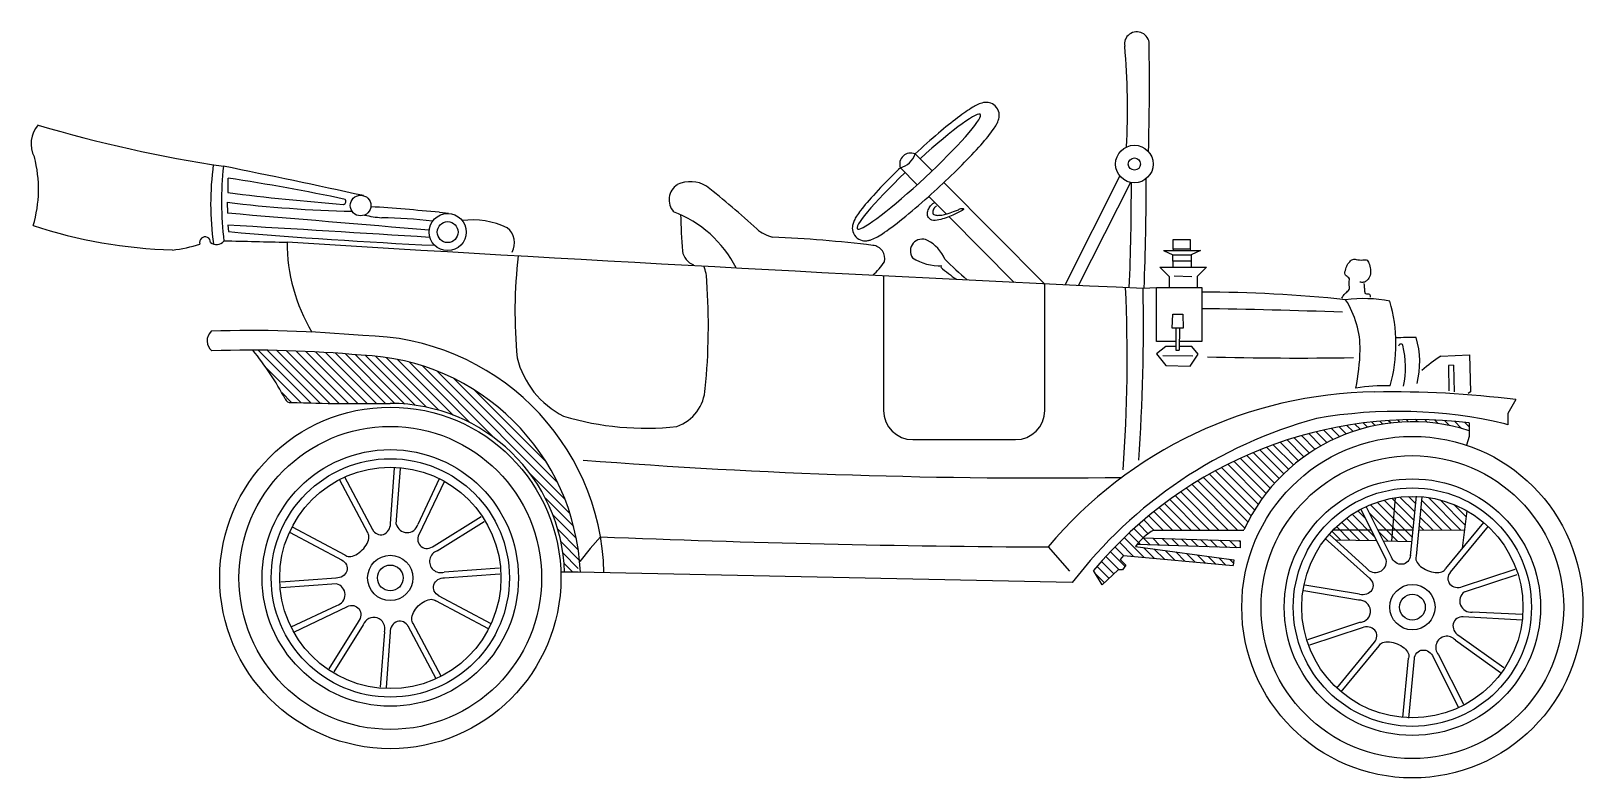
# Model space of a CAD drawing. Header units: millimetres. Extents: x -780 to 2591, y -63 to 1557.
import ezdxf

# ---------------------------------------------------------------- set-up
doc = ezdxf.new("R2010")
doc.units = ezdxf.units.MM
doc.layers.add('ceco.net 97', color=7, linetype='Continuous')
pattern_1 = [(135, (-4142.147, -4595.265), (-10.102788, -10.102788), [])]

msp = doc.modelspace()

# ---------------------------------------------------------------- hatches: boundary and pattern name
at = {"layer": 'ceco.net 97'}
h = msp.add_hatch(dxfattribs=at)
h.set_pattern_fill('ANSI31', color=256, scale=114.3, angle=90, style=0)
h.set_pattern_definition(pattern_1)
h.paths.add_polyline_path([(0, 749.3, -0.404743), (378.5, 382.9), (408.3, 382.9), (408.3, 402.7), (411.4, 406.5, 0.377433), (-63.3, 853.9, 0.022736), (-298.5, 864.7, -0.046655), (-228.4, 759.3, 0.388658), (-215.6, 751.4, 0.010764)])
h = msp.add_hatch(dxfattribs=at)
h.set_pattern_fill('ANSI31', color=256, scale=114.3, angle=90, style=0)
h.set_pattern_definition(pattern_1)
h.paths.add_polyline_path([(2343.7, 690.1), (2343.7, 707.1, 0.255175), (1527.7, 386.4), (1546.5, 355.3), (1581.4, 388.1), (1590.5, 388.1), (1598.1, 398.3), (1585.5, 410.9), (1592.6, 419.5), (1830.8, 397.2), (1832.2, 409.9), (1618.5, 438.7, -0.102909), (1658.5, 474.6), (1854.4, 474.6, -0.380188)])
h = msp.add_hatch(dxfattribs=at)
h.set_pattern_fill('ANSI31', color=256, scale=114.3, angle=90, style=0)
h.set_pattern_definition(pattern_1)
h.paths.add_polyline_path([(2130.9, 475.1), (2048.6, 475.3, 0.014045), (2039.4, 465.4), (2052.6, 453.5), (2142.7, 451.6)])
h.paths.add_polyline_path([(2108.3, 519.8, 0.077894), (2048.6, 475.3), (2130.9, 475.1)])
h.paths.add_polyline_path([(2183.2, 544.6, 0.06936), (2119.7, 525.4), (2145.1, 475.1), (2177.3, 475)])
h.paths.add_polyline_path([(2177.3, 475), (2145.1, 475.1), (2157.1, 451.3), (2175.3, 450.9)])
h.paths.add_polyline_path([(2221.2, 474.8), (2177.3, 475), (2175.3, 450.9), (2218.8, 450)])
h.paths.add_polyline_path([(2228.1, 547.4, 0.04693), (2183.2, 544.6), (2177.3, 475), (2221.2, 474.8)])
h.paths.add_polyline_path([(2338.7, 516.3, 0.107853), (2240.8, 546.6), (2233.9, 474.8), (2333.6, 474.4)])
h = msp.add_hatch(dxfattribs=at)
h.set_pattern_fill('ANSI31', color=256, scale=114.3, angle=90, style=0)
h.set_pattern_definition(pattern_1)
h.paths.add_polyline_path([(1635.1, 457.3, 0.036039), (1622.1, 443.4), (1846, 435.7), (1846.1, 451.3)])

# ---------------------------------------------------------------- linework, layer by layer
for p, q in [((1140.2, 1291), (1177, 1253.9)), ((1108, 1260.7), (1144.6, 1223.8)), ((-352.6, 1238.3), (-352.6, 1206.8)), ((1202.3, 1228.5), (1421, 1008.5)), ((1584.3, 1241.7), (1466.1, 1007.2)), ((1607.8, 1229), (1495.2, 1005.8)), ((-354.4, 1185.8), (-353.9, 1162)), ((1169.7, 1198.6), (1207.6, 1160.4)), ((106.5, 1164.2), (126.7, 1162.4)), ((1213.7, 1154.2), (1355.3, 1011.8)), ((-353.3, 1136.4), (-351.7, 1122.2)), ((1679.6, 1080.9), (1760, 1081.3)), ((1679.6, 1080.9), (1700, 1071.7)), ((1700.9, 1084.2), (1700.6, 1081)), ((1737.9, 1084.2), (1738.3, 1081.2)), ((1760, 1081.3), (1739.6, 1071.7)), ((1700, 1057.8), (1700.1, 1045.1)), ((1739.6, 1057.8), (1739.7, 1045.1)), ((1071.6, 1026.8), (1071.6, 734.2)), ((1671.5, 1045.1), (1773.1, 1045.1)), ((1671.5, 1045.1), (1691.9, 1024.7)), ((1691.9, 1024.7), (1691.9, 1000.8)), ((1703, 1026), (1741.2, 1024.8)), ((1773.1, 1045.1), (1752.7, 1024.7)), ((1752.7, 1024.7), (1752.7, 1000.8)), ((1421.6, 734.2), (1421.6, 1008.5)), ((1635.3, 999.2), (1664.6, 1000.8)), ((1706.1, 864.6), (1713.7, 865)), ((2445.1, 757.5), (2427.8, 727.4)), ((2427.8, 727.4), (2427.8, 702.7)), ((2343.7, 677.8), (2337.6, 658.7)), ((2343.7, 707.1), (2343.7, 677.8)), ((2427.8, 702.7), (2421.1, 705.2)), ((1135.1, 670.7), (1358.1, 670.7)), ((0.2, 488.5), (9.2, 608.7)), ((12.9, 487.6), (21.8, 607.8)), ((-110.7, 583.8), (-49.9, 469.5)), ((-99.4, 589.8), (-38.7, 475.5)), ((106.4, 586), (59.6, 486.8)), ((117.8, 580.5), (61.7, 463.9)), ((2183.2, 544.6), (2175.3, 450.9)), ((2228.2, 547.7), (2215.8, 418.9)), ((2240.8, 546.6), (2228.5, 417.6)), ((2163.5, 410.3), (2108.3, 519.8)), ((2174.9, 416), (2119.7, 525.4)), ((2338.7, 516.3), (2328.8, 435.2)), ((-213.2, 481.3), (-98.9, 420.5)), ((95.2, 440.2), (197.4, 504.2)), ((101.9, 429.4), (204.1, 493.4)), ((1658.5, 474.6), (1854.4, 474.6)), ((2048.6, 475.3), (2130.9, 475.1)), ((2145.1, 475.1), (2221.2, 474.8)), ((2233.9, 474.8), (2333.6, 474.4)), ((2374.9, 491.1), (2292.5, 391.1)), ((2384.6, 483), (2302.4, 383.1)), ((-219.2, 470), (-104.9, 409.3)), ((456.4, 459.9), (434.1, 434.4)), ((1618.5, 438.7), (1832.2, 409.9)), ((1846, 435.7), (1622.1, 443.4)), ((1635.1, 457.3), (1846.1, 451.3)), ((1846.1, 451.3), (1846, 435.7)), ((2031.1, 455.9), (2127.6, 369.7)), ((2039.5, 465.4), (2120.7, 391.7)), ((2052.6, 453.5), (2142.7, 451.6)), ((2157.1, 451.3), (2218.8, 450)), ((434.1, 434.4), (411.4, 406.5)), ((1429, 437.9), (1475.6, 385.1)), ((1592.6, 419.5), (1585.5, 410.9)), ((1585.5, 410.9), (1598.1, 398.3)), ((1592.6, 419.5), (1830.8, 397.2)), ((1832.2, 409.9), (1830.8, 397.2)), ((117, 383.5), (237.2, 392.4)), ((117.9, 370.8), (238.1, 379.7)), ((408.3, 382.9), (370.4, 382.9)), ((1481.6, 360.5), (408.3, 382.9)), ((1546.5, 355.3), (1527.7, 386.4)), ((1581.4, 388.1), (1546.5, 355.3)), ((1590.5, 388.1), (1581.4, 388.1)), ((1598.1, 398.3), (1590.5, 388.1)), ((2329.3, 352.1), (2443.8, 389.9)), ((2333.3, 340.1), (2447.7, 377.9)), ((-117.9, 370.4), (-238.1, 361.4)), ((-117, 357.7), (-237.2, 348.8)), ((2103.6, 322.5), (1984.7, 342.4)), ((2105.7, 335), (1986.8, 354.9)), ((-215.4, 264.2), (-116.2, 311)), ((-209.9, 252.8), (-93.3, 308.9)), ((213.2, 259.9), (98.9, 320.7)), ((219.2, 271.1), (104.9, 331.9)), ((-69.6, 275.4), (-133.6, 173.2)), ((110.7, 157.4), (49.9, 271.7)), ((2107.3, 274.3), (1992.8, 236.4)), ((2459.3, 278.7), (2330, 285.9)), ((2460, 291.4), (2350.5, 296.6)), ((-58.8, 268.6), (-122.8, 166.5)), ((-12.9, 253.6), (-21.8, 133.4)), ((-0.2, 252.7), (-9.2, 132.5)), ((99.4, 151.4), (38.7, 265.7)), ((2111.2, 262.2), (1996.8, 224.4)), ((2321, 245.9), (2419.2, 176)), ((2055.9, 131.3), (2138.2, 231.2)), ((2065.7, 123.3), (2148, 223.2)), ((2277, 204), (2331.3, 96.4)), ((2313.7, 235.5), (2411.9, 165.7)), ((2199.7, 67.8), (2212.1, 196.7)), ((2212.4, 66.6), (2224.7, 195.4)), ((2265.7, 198.3), (2319.9, 90.7))]:
    msp.add_line(p, q, dxfattribs=at)
for points in [[(1700.9, 1104.8), (1737.9, 1104.8), (1737.9, 1084.2), (1700.9, 1084.2)], [(1700, 1071.7), (1739.6, 1071.7), (1739.6, 1057.8), (1700, 1057.8)]]:
    msp.add_lwpolyline(points, close=True, dxfattribs=at)
for points in [[(1706.3, 883.7), (1664.6, 883.7), (1664.6, 1000.8), (1762.9, 1000.8), (1762.9, 883.7), (1713.9, 883.7)], [(1700.1, 942.7), (1722, 942.7), (1722.3, 912.8), (1698.4, 912.8), (1700.1, 942.7)], [(1706.6, 912.8), (1706.1, 864.6)], [(1714.2, 913.2), (1713.7, 865)], [(1684.4, 872.8), (1664.5, 856.7), (1684.4, 831.5), (1737.7, 830.2), (1755.1, 856.2), (1741.2, 872.5), (1713.8, 872.6)], [(1678.5, 853.5), (1743.6, 852.4)], [(1706.1, 872.7), (1684.4, 872.8)], [(2281.8, 852.1), (2344.1, 855)], [(2344.1, 855), (2346.4, 774.2), (2341.3, 770.9)], [(2309.6, 832), (2298.9, 831.7), (2299.7, 776.5)], [(2309.6, 832), (2311.4, 774.5)]]:
    msp.add_lwpolyline(points, dxfattribs=at)
for centre, radius in [((1616.4, 1268.8), 40.8), ((1616.4, 1268.8), 13.2), ((-64.6, 1178.7), 22.4), ((124.6, 1121.1), 40.3), ((124.6, 1121.1), 22.7), ((0, 370.6), 370.6), ((0, 370.6), 328.8), ((2220.3, 307.2), 370.6), ((0, 370.6), 278.4), ((0, 370.6), 258.7), ((0, 370.6), 240.3), ((2220.3, 307.2), 328.8), ((2220.3, 307.2), 278.4), ((2220.3, 307.2), 258.7), ((2220.3, 307.2), 240.3), ((0, 370.6), 49.2), ((0, 370.6), 28), ((0, 370.6), 28), ((2220.3, 307.2), 49.2), ((2220.3, 307.2), 28), ((2220.3, 307.2), 28)]:
    msp.add_circle(centre, radius, dxfattribs=at)
for centre, radius, start, end in [((105, 1387.6), 1496.6, 356.8691, 5.2582), ((-4111.8, 1445.7), 5760.9, 358.50659, 0.83305), ((-718.9, 1313), 61.5, 138.7515, 208.1001), ((76.4, 4191.2), 2959.9, 253.4811, 261.4709), ((-1035.5, 1214.2), 271.4, 343.1007, 14.9059), ((1130.4, 1268.8), 23.9, 66.752, 199.8417), ((1097.6, 1303.6), 44.2, 283.5901, 343.0035), ((235.7, 1182.4), 626, 172.189, 187.995), ((326.6, 1188.4), 693.4, 173.7274, 187.1789), ((-4112.2, -17369.4), 19007, 77.68587, 78.62246), ((-1014, -3135.1), 4423.1, 78.0527, 81.3999), ((644.8, 1191.1), 39.2, 122.9928, 221.1867), ((652.3, 1164), 66.6, 58.4885, 115.6425), ((-560.5, -357), 2011.4, 47.5791, 51.6647), ((-3362.6, 1213.1), 4972.4, 357.5505, 0.1782), ((-3330.4, 1213.1), 4972.4, 357.5356, 0.2754), ((-18.2, 3943), 2777.6, 263.047, 268.6603), ((281.4, 6183.5), 5016.9, 262.7397, 265.6164), ((-18396.4, -215707.8), 217619, 85.128376, 85.244202), ((-6, 1358.3), 206.3, 256.0044, 266.5487), ((-528.6, -5834.9), 7027.9, 84.81553, 86.0321), ((-29.6, 195.8), 956.6, 82.7031, 89.331), ((177.5, 967.8), 179.7, 64.8479, 96.8646), ((526.1, 929.2), 252.4, 26.9488, 69.3064), ((2354.7, 1210), 1725, 181.692, 184.3323), ((-439.2, 2166.5), 1084.7, 251.9226, 268.2089), ((-27611.1, -450969.2), 452926.5, 86.494162, 86.549765), ((629.5, 12517.6), 11437.6, 265.07872, 267.32807), ((228.6, 1098), 41.2, 330.3534, 52.1292), ((849.4, 1188.8), 80.8, 228.97, 256.5312), ((-511.8, 1403.6), 323.7, 276.8625, 287.6575), ((-402.5, 1099), 11.8, 357.7925, 199.0439), ((-377.8, 1116.4), 22.1, 233.9579, 318.1457), ((-4676.9, -174756.8), 175911.4, 88.54963, 88.594238), ((7646.1, 129620.4), 128761.5, 266.495635, 267.324364), ((156.6, 1099.7), 381, 180.0208, 210.8659), ((673.1, 1086.1), 39, 189.5035, 248.3343), ((707.4, -1732), 2844.8, 83.1181, 87.5199), ((1045.5, 1063.8), 28.7, 345.7955, 84.3151), ((1155.4, 1080.1), 25.7, 63.4484, 215.2521), ((1128.8, 1029.7), 82.7, 23.156, 62.5282), ((1325.8, 947.6), 1055, 173.3475, 185.4119), ((615, 1017), 72.4, 357.9158, 24.7128), ((955.4, 1133.1), 140.5, 311.3586, 327.07), ((1196.2, 1164.9), 117.3, 238.1911, 270.9934), ((1675.5, 1523.2), 658.8, 224.401, 230.1212), ((-604.9, 917.1), 1295.9, 354.0066, 4.3007), ((1422.8, 1306), 346.1, 229.0278, 236.069), ((-1620.8, 847.4), 3221.6, 355.6874, 2.7334), ((-2328.8, 914.4), 3965, 355.8335, 1.226), ((1768.2, -1880.2), 2870.9, 83.8595, 90.1058), ((1599.3, -11766.3), 12722.2, 87.88676, 89.26338), ((2114, 673.7), 303, 79.0664, 97.3538), ((1909, 866.8), 197.9, 359.3807, 32.8653), ((1845.5, 877.9), 339.1, 344.5528, 15.9755), ((-369.6, 885.2), 28.4, 133.1333, 230.7241), ((-300.4, -1726.1), 2633.6, 84.7491, 91.9287), ((-63.6, 368.5), 527.9, 1.4359, 89.5392), ((2214, 418.7), 473.6, 88.2523, 93.5893), ((2195.3, 873.1), 5.14, 28, 172.6017), ((2050.8, 838.6), 185.5, 345.5752, 16.7708), ((-300.4, -1726.1), 2590.9, 84.7491, 91.9287), ((-827.1, 437), 679.9, 28.2965, 38.9814), ((-80.1, 360.6), 493.6, 2.5808, 88.0505), ((464.5, 895.3), 194.8, 194.0277, 243.0466), ((1974.6, 8946), 8098.2, 268.58722, 270.83214), ((1605.6, 881.3), 501.6, 348.6499, 358.1065), ((1987.4, 827.5), 217.8, 349.1507, 12.7285), ((2480.5, 549.7), 361.9, 123.3062, 131.4521), ((592, 786.2), 92.1, 289.5035, 357.3058), ((2163.5, 355.8), 431.8, 88.8285, 98.8102), ((-217.6, 762.3), 11.2, 195.7093, 280.6654), ((-59.4, 5756.9), 5008, 268.2128, 270.6795), ((0, 370.6), 378.7, 1.8588, 90), ((2150.2, -167.1), 941.3, 90.7117, 140.0078), ((2175.8, -1379), 2153.4, 82.8149, 90.9921), ((554.5, 1316.9), 621.4, 253.3257, 276.3049), ((1135.1, 734.2), 63.5, 180, 270), ((1358.1, 734.2), 63.5, 270, 0), ((2271.9, -243.8), 994.9, 105.1542, 142.5986), ((2229.4, -200.6), 914.9, 82.8236, 140.0834), ((2220.3, 307.2), 402.3, 72.1378, 155.4026), ((2189, -286.2), 1018.2, 76.8193, 100.0172), ((1412.4, 13322.5), 12734.9, 265.52643, 270.79593), ((36.4, 493), 24.1, 193.0621, 344.999), ((1724.8, 360.4), 132, 120.1205, 143.6229), ((1547.8, 27183.4), 26745.8, 267.6612, 269.74555), ((109.3, 406.4), 24.2, 107.7795, 288.5088), ((2139.8, 406.3), 24.1, 217.5237, 9.4606), ((-122.4, 334.2), 24.1, 285.001, 76.9379), ((2347.3, 320.5), 24.1, 125.5848, 277.5217), ((2105, 298.3), 24.2, 275.3619, 93.3952), ((-36, 260.7), 24.2, 342.8392, 160.8725), ((2295.2, 219.9), 24.2, 40.3022, 221.0315)]:
    msp.add_arc(centre, radius, start, end, dxfattribs=at)
for centre, major_axis, ratio, start_param, end_param in [((1621.7, 1529.5), (-26.8, 0), 0.977517, 3.141593, 6.46575), ((1148.1, 1252.4), (-133.6, -124.1), 0.102338, 4.840406, 10.88034), ((-100.2, 1186.7), (1.83, 5.47), 0.622017, 3.141593, 6.424641), ((-20.8, 488), (0.7, -23.7), 0.888386, 5.203301, 7.853982), ((-74.4, 445), (-24.5, -24.5), 0.552997, 6.283185, 9.424778), ((82.3, 456.8), (-18.7, -14.6), 0.888386, 5.203301, 7.853982), ((2260.5, 404.4), (-32, 13.3), 0.552997, 6.283185, 9.424778), ((2320.7, 371.3), (-21.6, -9.7), 0.888386, 5.203301, 7.853982), ((20.8, 253.2), (-0.7, 23.7), 0.888386, 5.203301, 7.853982), ((2331.5, 264.2), (-20.6, 11.7), 0.888386, 5.203301, 7.853982), ((2119.8, 243), (21.6, 9.7), 0.888386, 5.203301, 7.853982)]:
    msp.add_ellipse(centre, major_axis=major_axis, ratio=ratio, start_param=start_param, end_param=end_param, dxfattribs=at)
at = {"layer": 'ceco.net 97', "extrusion": (0, 0, -1)}
for centre, major_axis, ratio, start_param, end_param in [((-117.4, 391.4), (23.7, -0.7), 0.888386, 5.203301, 7.853982), ((2194.6, 423.5), (8.5, -22.2), 0.888386, 5.203301, 7.853982), ((117.4, 349.8), (-23.7, 0.7), 0.888386, 5.203301, 7.853982), ((2111.2, 355.3), (22.9, -6.3), 0.888386, 5.203301, 7.853982), ((-86.2, 288.3), (14.6, 18.7), 0.888386, 5.203301, 7.853982), ((74.4, 296.2), (-24.5, -24.5), 0.552997, 6.283185, 9.424778), ((2180, 209.9), (-32, 13.3), 0.552997, 6.283185, 9.424778), ((2246, 190.8), (-8.5, 22.2), 0.888386, 5.203301, 7.853982)]:
    msp.add_ellipse(centre, major_axis=major_axis, ratio=ratio, start_param=start_param, end_param=end_param, dxfattribs=at)
at = {"layer": 'ceco.net 97'}
for points, knots in [([(1108, 1260.7), (1097.1, 1250.1), (1086.5, 1239.7), (1060.9, 1213.4), (1046.9, 1198.3), (1030.4, 1179), (1025.7, 1173.2), (1018.3, 1163.6), (1015.4, 1159.5), (1011, 1152.5), (1009.2, 1149.6), (1006.5, 1143.7), (1005.4, 1141), (1003.9, 1134.6), (1003.3, 1131.1), (1004.5, 1121.8), (1006.6, 1115.7), (1011, 1111), (1015.1, 1106.6), (1020.5, 1104), (1029.1, 1101.9), (1032.4, 1102), (1037.9, 1102.5), (1040.1, 1103.1), (1047, 1105.1), (1051, 1107), (1059.5, 1111.6), (1064, 1114.3), (1081.3, 1125.6), (1096.4, 1136.8), (1130.6, 1164.4), (1149.6, 1180.6), (1202.3, 1227.8), (1236.5, 1260.8), (1277.3, 1303.8), (1289.2, 1317.2), (1303.1, 1334.3), (1307, 1339.4), (1312.8, 1347.7), (1315, 1351.1), (1318.3, 1357.1), (1319.6, 1359.8), (1321.7, 1365.5), (1322.5, 1368.3), (1323.1, 1376.4), (1322.9, 1382.2), (1316.8, 1393.1), (1312.3, 1397.3), (1303.4, 1401.8), (1299.4, 1402.5), (1293, 1402.8), (1290.5, 1402.4), (1283.3, 1401.1), (1279.9, 1399.6), (1272.7, 1396.3), (1269.1, 1394.3), (1255.9, 1386.4), (1245, 1378.8), (1219.8, 1359.7), (1205.6, 1348.3), (1174.4, 1321.8), (1157.2, 1306.6), (1140.2, 1291)], [4.902113, 4.902113, 4.902113, 4.902113, 5.152634, 5.152634, 5.555984, 5.555984, 5.748764, 5.748764, 5.906462, 5.906462, 6.033697, 6.033697, 6.133275, 6.133275, 6.21026, 6.21026, 6.283185, 6.283185, 6.283185, 6.350628, 6.350628, 6.418071, 6.418071, 6.485513, 6.485513, 6.652814, 6.652814, 6.820115, 6.820115, 7.247621, 7.247621, 7.675127, 7.675127, 8.412815, 8.412815, 8.795888, 8.795888, 8.982696, 8.982696, 9.122232, 9.122232, 9.230284, 9.230284, 9.314983, 9.314983, 9.399682, 9.399682, 9.462241, 9.462241, 9.5248, 9.5248, 9.587359, 9.587359, 9.729442, 9.729442, 9.871525, 9.871525, 10.220411, 10.220411, 10.569297, 10.569297, 10.944942, 10.944942, 10.944942, 10.944942]), ([(1244.9, 1169.8), (1237.2, 1165.5), (1220.4, 1156), (1197.6, 1148.4), (1177, 1144.5), (1166.4, 1154), (1166.8, 1164.8), (1170.3, 1174.1), (1176, 1181.3), (1180.8, 1184.5), (1182.7, 1185.5)], [0, 0, 0, 0, 0.2049868, 0.4535717, 0.5777366, 0.6700167, 0.7432581, 0.8196098, 0.9036701, 0.9545271, 0.9545271, 0.9545271, 0.9545271]), ([(1186.3, 1177.8), (1184.5, 1176.2), (1181.5, 1173.6), (1178.6, 1168.6), (1178.8, 1164.3), (1178.8, 1159.8), (1183.2, 1158.4), (1187.2, 1157.3), (1192.3, 1157.6), (1197.9, 1157.6), (1204.5, 1159.9), (1209.2, 1160.7), (1211.9, 1161.2)], [0, 0, 0, 0, 7.091229, 11.94969, 16.414621, 20.101706, 23.903859, 28.467193, 32.925196, 39.208144, 45.121806, 53.509393, 53.509393, 53.509393, 53.509393]), ([(1211.9, 1161.2), (1217.2, 1163.1), (1225.3, 1165.9), (1235.5, 1170.2), (1240.7, 1173.1), (1245.4, 1171.9), (1245, 1170.3), (1244.9, 1169.8)], [0, 0, 0, 0, 16.86394, 25.872887, 32.756938, 35.328468, 36.900222, 36.900222, 36.900222, 36.900222]), ([(2067.4, 977.6), (2068.8, 980.4), (2071.8, 986.3), (2078.3, 991.4), (2084.8, 997), (2082.9, 1005.8), (2082.8, 1013), (2084.3, 1020.2), (2079, 1024), (2071.5, 1029.4), (2075.9, 1041.5), (2079.1, 1051.4), (2084.6, 1057.3), (2089.7, 1062.9), (2100.3, 1061.4), (2110.3, 1059.9), (2123.5, 1061.8), (2127.4, 1049), (2130.6, 1037.4), (2128.4, 1024.3), (2122.2, 1015.6), (2114.2, 1011.3), (2109, 1012), (2106.2, 1012.4)], [0, 0, 0, 0, 9.087831, 19.520121, 25.068962, 33.131639, 43.26757, 48.335526, 52.897375, 61.369373, 73.456337, 85.223577, 93.572168, 97.322992, 107.256597, 121.591071, 130.835109, 141.352302, 155.222166, 168.821527, 179.189294, 186.403069, 194.702625, 194.702625, 194.702625, 194.702625]), ([(2114.9, 1009.6), (2115.2, 1007.3), (2115.7, 1002.3), (2116.1, 995.9), (2116.7, 991.5), (2116.9, 987.8), (2121.6, 987.4), (2124.6, 987.1), (2128.1, 986.4), (2128.3, 983.2), (2128.4, 981.2), (2128.5, 980.1)], [0, 0, 0, 0, 7.174616, 15.037393, 18.980574, 21.104445, 24.748092, 30.093404, 31.550872, 34.684238, 37.917535, 37.917535, 37.917535, 37.917535])]:
    msp.add_open_spline(points, degree=3, knots=knots, dxfattribs=at)

doc.saveas('drawing.dxf')
